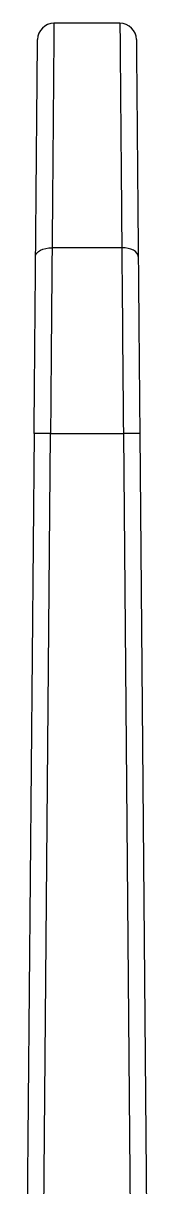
# Model space of a CAD drawing. Header units: inches. Extents: x 897.4 to 914.4, y -8.5 to 2.5.
# Drawn here: x 902.332 to 902.414, y -4.745 to -4.049 of the extents above; entities that cross this region are included whole.
import ezdxf

# ---------------------------------------------------------------- set-up
doc = ezdxf.new("R2010")
doc.units = ezdxf.units.IN
doc.header["$LTSCALE"] = 4
doc.header["$MEASUREMENT"] = 0
doc.layers.get('0').update_dxf_attribs({"linetype": 'CONTINUOUS'})

msp = doc.modelspace()

# ---------------------------------------------------------------- linework, layer by layer
for p, q in [((902.3895, -4.04934), (902.35006, -4.04934)), ((902.39063, -4.18351), (902.34893, -4.18351)), ((902.33816, -4.29457), (902.33168, -5.03758)), ((902.34139, -5.05311), (902.34801, -4.29448)), ((902.34801, -4.29448), (902.39155, -4.29448)), ((902.39155, -4.29448), (902.40216, -5.51037)), ((902.40139, -4.29457), (902.41392, -5.73021))]:
    msp.add_line(p, q)
at = {"flags": 128}
for points in [[(902.33909, -4.18864), (902.33928, -4.18762), (902.33985, -4.18665), (902.34076, -4.18576), (902.34199, -4.18498), (902.34348, -4.18435), (902.34517, -4.18388), (902.34702, -4.1836), (902.34893, -4.18351)], [(902.40047, -4.18864), (902.40027, -4.18762), (902.39971, -4.18665), (902.39879, -4.18576), (902.39757, -4.18498), (902.39608, -4.18435), (902.39438, -4.18388), (902.39254, -4.1836), (902.39063, -4.18351)]]:
    msp.add_lwpolyline(points, dxfattribs=at)
for centre, radius, start, end in [((902.35006, -4.05918), 0.00984, 90, 179.5), ((902.3895, -4.05918), 0.00984, 0.5, 90), ((902.34432, -4.43562), 0.14119, 88.50277, 92.49787), ((902.39524, -4.43562), 0.14118, 87.50212, 91.49724)]:
    msp.add_arc(centre, radius, start, end)
for points, knots in [([(902.35006, -4.04934), (902.35006, -4.04938), (902.35006, -4.04946), (902.35005, -4.05012), (902.35004, -4.05119), (902.35003, -4.05271), (902.35001, -4.05468), (902.34999, -4.05712), (902.34997, -4.06003), (902.34994, -4.06341), (902.3499, -4.06728), (902.34986, -4.07163), (902.34982, -4.07647), (902.34978, -4.08181), (902.34973, -4.08764), (902.34968, -4.09396), (902.34962, -4.10078), (902.34956, -4.10809), (902.34949, -4.11588), (902.34943, -4.12416), (902.34935, -4.13291), (902.34928, -4.14214), (902.3492, -4.15181), (902.34911, -4.16194), (902.34902, -4.17249), (902.34896, -4.17982), (902.34893, -4.18351)], [0, 0, 0, 0, 0.037868, 0.076065, 0.114594, 0.153452, 0.192641, 0.23216, 0.27201, 0.31219, 0.3527, 0.393541, 0.434712, 0.476213, 0.518045, 0.560207, 0.6027, 0.645523, 0.688676, 0.73216, 0.775974, 0.820118, 0.864593, 0.909398, 0.954534, 1, 1, 1, 1]), ([(902.3895, -4.04934), (902.3895, -4.04934), (902.38952, -4.0524), (902.38962, -4.06446), (902.3897, -4.07345), (902.3899, -4.0968), (902.39002, -4.11115), (902.3903, -4.1443), (902.39045, -4.16309), (902.39063, -4.18351)], [0, 0, 0, 0, 0.25, 0.25, 0.5, 0.5, 0.75, 0.75, 1, 1, 1, 1]), ([(902.33909, -4.18864), (902.33911, -4.18588), (902.33916, -4.18036), (902.33923, -4.17235), (902.3393, -4.16454), (902.33936, -4.15695), (902.33943, -4.14958), (902.33949, -4.14243), (902.3396, -4.12952), (902.33976, -4.11214), (902.33992, -4.093), (902.34006, -4.07778), (902.34013, -4.06874), (902.34018, -4.0637), (902.3402, -4.06106), (902.34022, -4.0594), (902.34022, -4.0592), (902.34022, -4.0591)], [0, 0, 0, 0, 0.035248, 0.070388, 0.105464, 0.140521, 0.175603, 0.210755, 0.246021, 0.372981, 0.500017, 0.626976, 0.75401, 0.815613, 0.876986, 0.938369, 1, 1, 1, 1]), ([(902.39934, -4.0591), (902.39934, -4.05913), (902.39934, -4.0592), (902.39934, -4.05974), (902.39935, -4.0606), (902.39936, -4.06182), (902.39938, -4.06338), (902.39939, -4.06529), (902.39943, -4.06949), (902.3995, -4.07778), (902.39963, -4.09299), (902.3998, -4.11214), (902.39997, -4.13109), (902.40011, -4.14767), (902.40022, -4.16064), (902.40034, -4.17424), (902.40043, -4.18383), (902.40047, -4.18864)], [0, 0, 0, 0, 0.035247, 0.070387, 0.105462, 0.140517, 0.175599, 0.21075, 0.246016, 0.372974, 0.500009, 0.626969, 0.754005, 0.815609, 0.876983, 0.938367, 1, 1, 1, 1]), ([(902.34893, -4.18351), (902.34878, -4.20007), (902.34862, -4.21803), (902.34831, -4.25548), (902.34816, -4.27496), (902.34801, -4.29448)], [0, 0, 0, 0, 0.5, 0.5, 1, 1, 1, 1]), ([(902.33816, -4.29457), (902.33819, -4.29145), (902.33825, -4.28524), (902.33833, -4.27595), (902.33841, -4.26672), (902.33849, -4.25756), (902.33857, -4.24846), (902.33866, -4.23795), (902.33876, -4.22614), (902.33887, -4.21322), (902.33898, -4.20065), (902.33905, -4.19265), (902.33909, -4.18864)], [0, 0, 0, 0, 0.083595, 0.16686, 0.249965, 0.333081, 0.416378, 0.500027, 0.625272, 0.749966, 0.874683, 1, 1, 1, 1]), ([(902.40047, -4.18864), (902.40049, -4.1913), (902.40054, -4.19662), (902.40061, -4.20485), (902.40068, -4.21324), (902.40076, -4.22181), (902.40083, -4.23055), (902.40092, -4.24092), (902.40103, -4.25297), (902.40115, -4.2667), (902.40127, -4.28058), (902.40135, -4.2899), (902.40139, -4.29457)], [0, 0, 0, 0, 0.083594, 0.166858, 0.249963, 0.333079, 0.416376, 0.500024, 0.62527, 0.749963, 0.874682, 1, 1, 1, 1])]:
    msp.add_open_spline(points, degree=3, knots=knots)
msp.add_open_spline([(902.39063, -4.18351), (902.3909, -4.21669), (902.39122, -4.25536), (902.39155, -4.29448)], degree=3)

doc.saveas('drawing.dxf')
